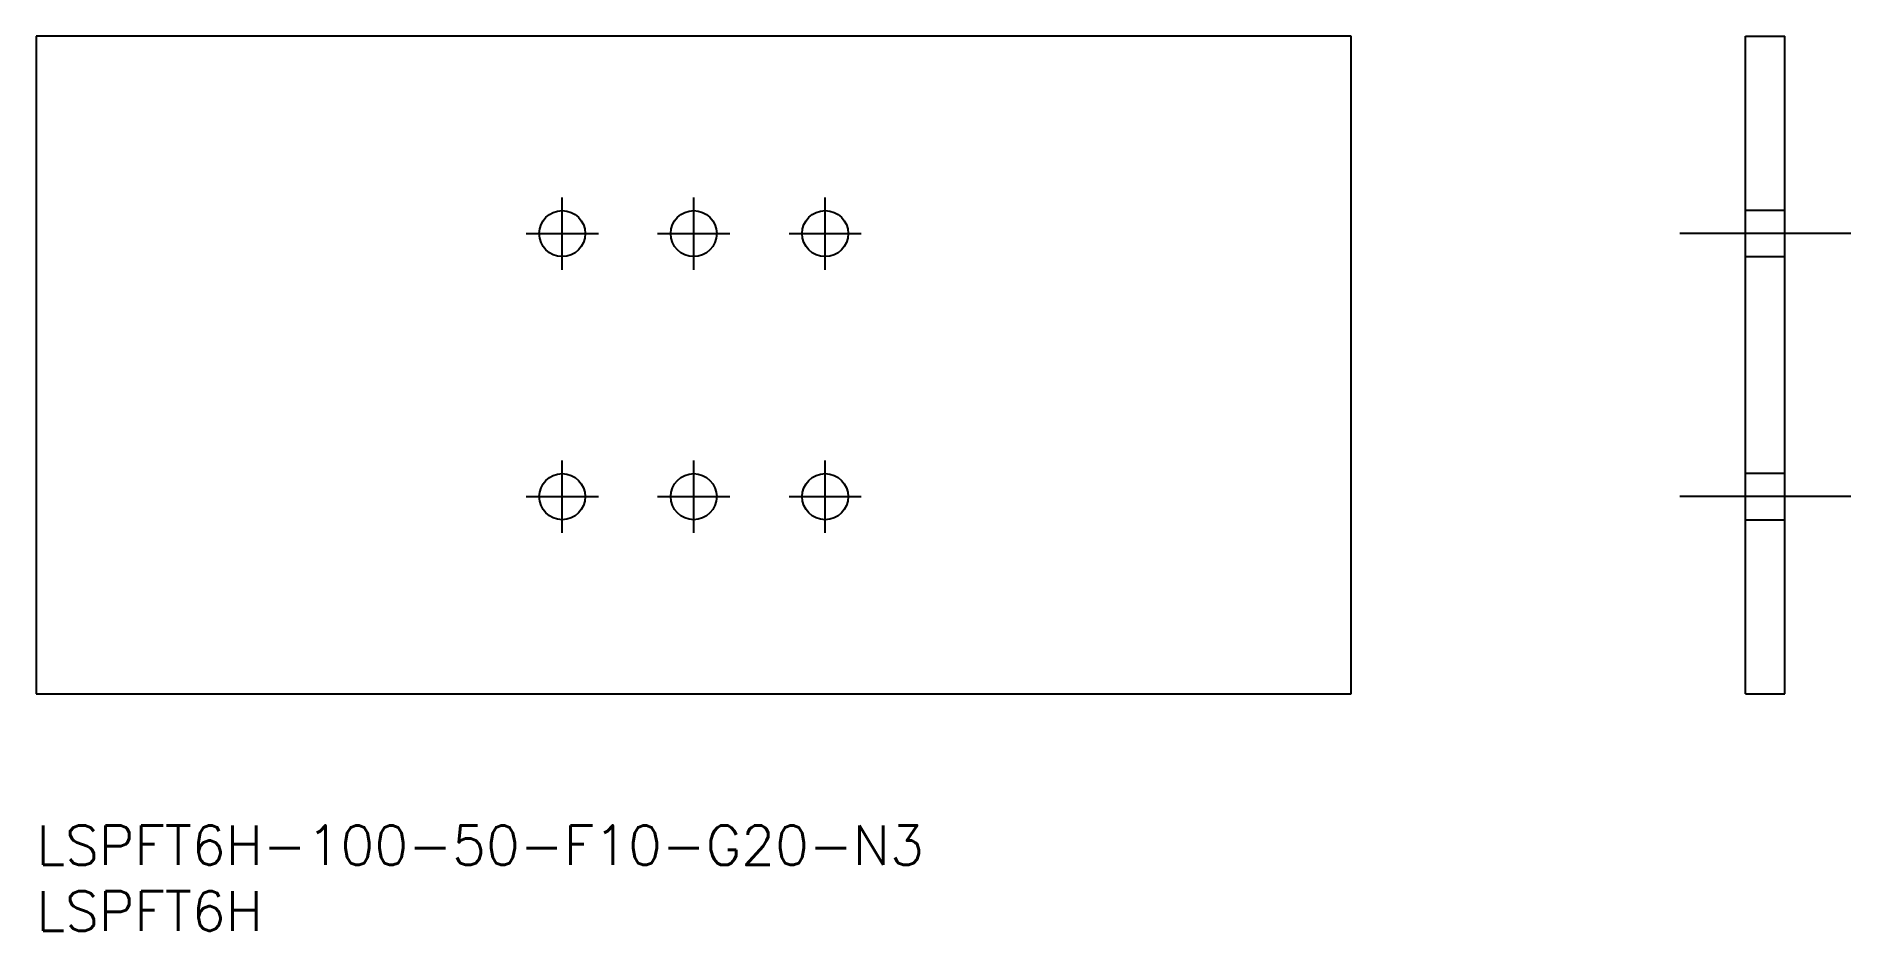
# Model space of a CAD drawing. Extents: x 0 to 138, y -8 to 60.
import ezdxf

# ---------------------------------------------------------------- set-up
doc = ezdxf.new("R2010")
doc.units = 0
doc.header["$LTSCALE"] = 0.5
doc.linetypes.add('CENTER', pattern=[50.8, 31.75, -6.35, 6.35, -6.35])
doc.linetypes.add('DASHED', pattern=[19.05, 12.7, -6.35])
for name, color, linetype in [('MSM_CENTER', 1, 'CENTER'), ('MSM_CONTINUOUS', 7, 'CONTINUOUS'), ('MSM_DASHED', 4, 'DASHED'), ('MSM_PART_NUMBER', 7, 'CONTINUOUS')]:
    doc.layers.add(name, color=color, linetype=linetype)
doc.styles.get("Standard").update_dxf_attribs({"font": 'txt.shx', "height": 3, "bigfont": 'bigfont.shx'})

msp = doc.modelspace()

# ---------------------------------------------------------------- linework, layer by layer
at = {"layer": 'MSM_CENTER'}
for p, q in [((40, 42.25), (40, 47.75)), ((50, 42.25), (50, 47.75)), ((60, 42.25), (60, 47.75)), ((37.25, 45), (42.75, 45)), ((47.25, 45), (52.75, 45)), ((57.25, 45), (62.75, 45)), ((138, 45), (125, 45)), ((40, 22.25), (40, 27.75)), ((50, 22.25), (50, 27.75)), ((60, 22.25), (60, 27.75)), ((37.25, 25), (42.75, 25)), ((47.25, 25), (52.75, 25)), ((57.25, 25), (62.75, 25)), ((138, 25), (125, 25))]:
    msp.add_line(p, q, dxfattribs=at)
at = {"layer": 'MSM_CONTINUOUS'}
for p, q in [((0, 60), (0, 10)), ((100, 60), (0, 60)), ((100, 10), (100, 60)), ((130, 60), (133, 60)), ((130, 10), (130, 60)), ((133, 10), (133, 60)), ((0, 10), (100, 10)), ((130, 10), (133, 10))]:
    msp.add_line(p, q, dxfattribs=at)
for centre in [(40, 45), (50, 45), (60, 45), (40, 25), (50, 25), (60, 25)]:
    msp.add_circle(centre, 1.75, dxfattribs=at)
at = {"layer": 'MSM_DASHED'}
for p, q in [((133, 46.75), (130, 46.75)), ((130, 43.25), (133, 43.25)), ((133, 26.75), (130, 26.75)), ((130, 23.25), (133, 23.25))]:
    msp.add_line(p, q, dxfattribs=at)

# ---------------------------------------------------------------- texts
at = {"layer": 'MSM_PART_NUMBER'}
for s, p in [('LSPFT6H-100-50-F10-G20-N3', (0, -3)), ('LSPFT6H', (0, -8))]:
    msp.add_text(s, height=3, dxfattribs=at).set_placement(p)

doc.saveas('drawing.dxf')
